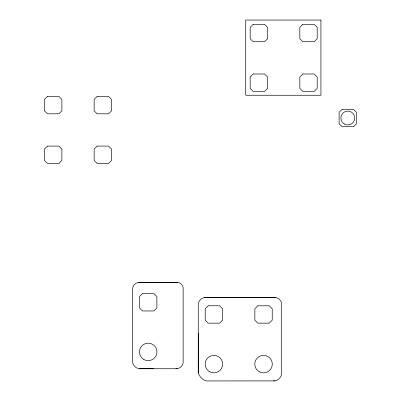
<?xml version="1.0" encoding="UTF-8"?>
<svg xmlns="http://www.w3.org/2000/svg" width="401" height="401" viewBox="0 0 401 401"><rect width="100%" height="100%" fill="white"/><g stroke="black" fill="none" stroke-linecap="round" stroke-linejoin="round"><path stroke-width="0.6" d="M198.259 373.115L198.259 304.665C198.179 300.86 201.573 297.467 205.382 297.547L274.85 297.547C278.169 297.492 281.226 300.174 281.607 303.472L281.592 373.877C281.166 377.441 278.154 380.454 274.59 380.88L206.094 380.95A12.857 12.857 0 0 1 198.259 373.115L198.294 333.116M138.606 282.419C135.563 282.785 132.992 285.357 132.626 288.404L132.621 362.058C133.007 365.537 136.024 368.464 139.513 368.74L176.275 368.74C179.653 368.795 182.756 366.073 183.142 362.72L183.152 287.788C182.801 284.765 180.004 282.309 176.961 282.359L138.606 282.419L177.773 282.414M273.527 380.95L274.59 380.88M139.513 368.74L153.718 368.719M175.944 368.684L177.182 368.684M204.45 297.607L275.738 297.602M47.483 96.43L44.506 99.413L44.506 110.831L47.483 113.809L58.902 113.809L61.879 110.831L61.879 99.413L58.902 96.43L47.483 96.43M47.483 146.079L44.506 149.057L44.506 160.475L47.483 163.453L58.902 163.453L61.879 160.475L61.879 149.057L58.902 146.079L47.483 146.079M97.127 96.43L94.15 99.413L94.15 110.831L97.127 113.809L108.546 113.809L111.528 110.831L111.528 99.413L108.546 96.43L97.127 96.43M97.127 146.079L94.15 149.057L94.15 160.475L97.127 163.453L108.546 163.453L111.528 160.475L111.528 149.057L108.546 146.079L97.127 146.079M253.156 24.346L250.179 27.323L250.179 38.742L253.156 41.719L264.575 41.719L267.552 38.742L267.552 27.323L264.575 24.346L253.156 24.346M253.156 73.99L250.179 76.967L250.179 88.385L253.156 91.363L264.575 91.363L267.552 88.385L267.552 76.967L264.575 73.99L253.156 73.99M302.8 24.346L299.823 27.323L299.823 38.742L302.8 41.719L314.219 41.719L317.196 38.742L317.196 27.323L314.219 24.346L302.8 24.346M302.8 73.99L299.823 76.967L299.823 88.385L302.8 91.363L314.219 91.363L317.196 88.385L317.196 76.967L314.219 73.99L302.8 73.99M142.495 293.577L139.513 296.56L139.513 307.973L142.495 310.955L153.914 310.955L156.891 307.973L156.891 296.56L153.914 293.577L142.495 293.577M342.098 109.338L339.121 112.315L339.121 123.734L342.098 126.711L353.517 126.711L356.494 123.734L356.494 112.315L353.517 109.338L342.098 109.338M208.189 305.788L205.212 308.765L205.212 320.183L208.189 323.161L219.608 323.161L222.585 320.183L222.585 308.765L219.608 305.788L208.189 305.788M257.833 305.788L254.856 308.765L254.856 320.183L257.833 323.161L269.251 323.161L272.229 320.183L272.229 308.765L269.251 305.788L257.833 305.788M320.935 20.05L245.723 20.05L245.723 95.263L320.935 95.263L320.935 20.05M209.522 371.702A8.752 8.752 0 0 0 222.65 364.118A8.752 8.752 0 0 0 209.522 356.539A8.752 8.752 0 0 0 209.522 371.702M259.166 371.702A8.752 8.752 0 0 0 272.294 364.118A8.752 8.752 0 0 0 259.166 356.539A8.752 8.752 0 0 0 259.166 371.702M143.829 359.491A8.752 8.752 0 0 0 156.956 351.913A8.752 8.752 0 0 0 143.829 344.334A8.752 8.752 0 0 0 143.829 359.491M344.334 124.044A6.952 6.952 0 0 0 354.76 118.024A6.952 6.952 0 0 0 344.334 112.004A6.952 6.952 0 0 0 344.334 124.044"/></g></svg>
